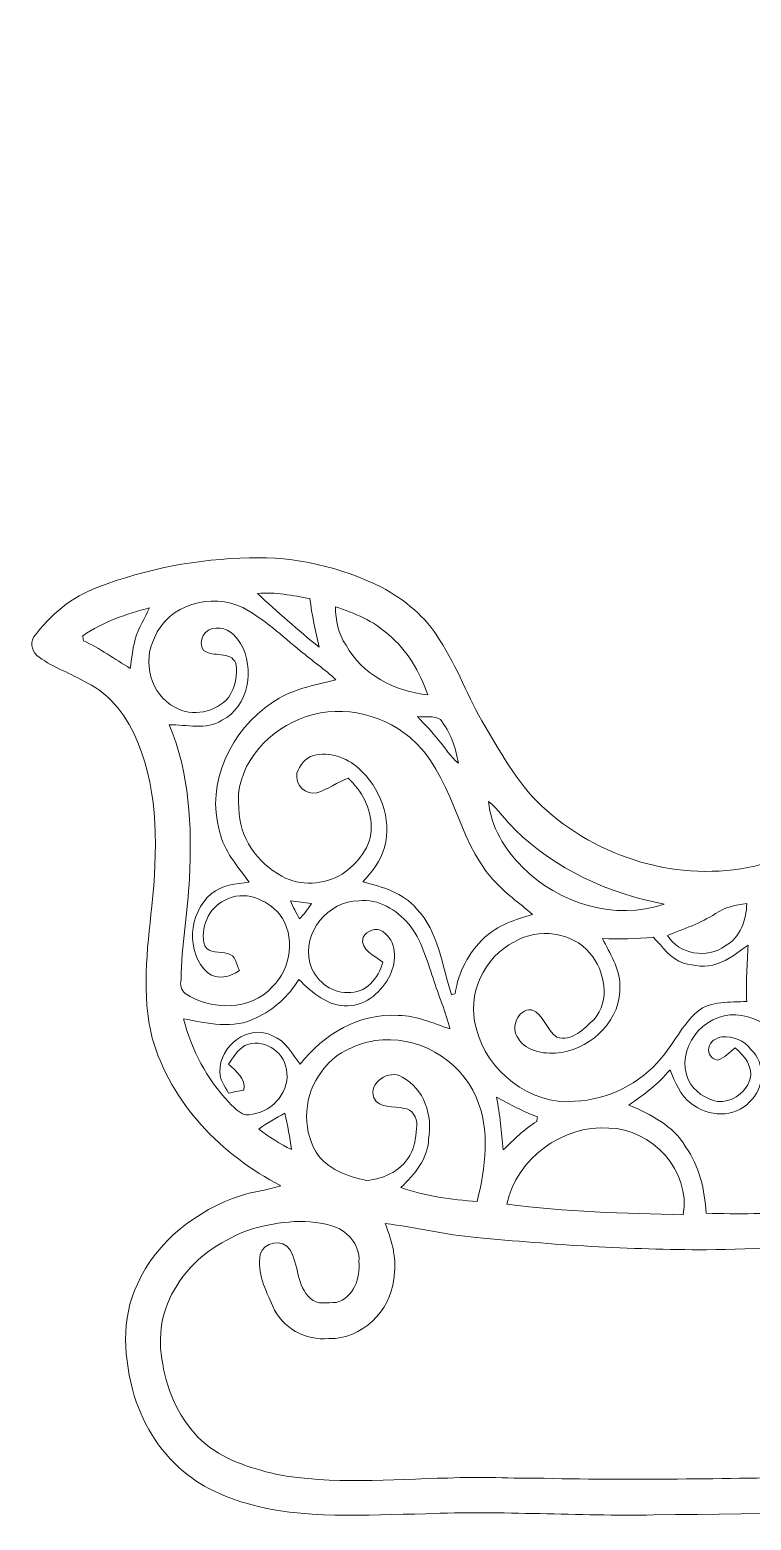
# Model space of a CAD drawing. Header units: centimetres. Extents: x -15.9 to 15.9, y -14 to 14.
# Drawn here: x -15.86 to -2.3, y -14.01 to 13.98 of the extents above; entities that cross this region are included whole.
import ezdxf

# ---------------------------------------------------------------- set-up
doc = ezdxf.new("R2010")
doc.units = ezdxf.units.CM
doc.header["$MEASUREMENT"] = 0
doc.layers.add('Layer 1', color=7, linetype='Continuous')

msp = doc.modelspace()

# ---------------------------------------------------------------- linework, layer by layer
at = {"layer": 'Layer 1', "color": 9, "lineweight": 9}
for points, knots in [([(8.15794, 13.86991), (8.97004, 13.98209), (9.8167, 13.914), (10.58082, 13.60532), (10.58082, 13.60532), (10.91772, 13.44375), (11.28461, 13.34074), (11.6074, 13.15271), (11.6074, 13.15271), (11.72664, 13.05393), (11.74534, 12.85426), (11.66526, 12.7262), (11.66526, 12.7262), (11.25357, 12.19104), (10.693, 11.78076), (10.33317, 11.20432), (10.33317, 11.20432), (10.01108, 10.45713), (9.73803, 9.66515), (9.73133, 8.84282), (9.73133, 8.84282), (9.69605, 8.04202), (9.86644, 7.25356), (10.0453, 6.47815), (10.0453, 6.47815), (10.19629, 5.83081), (10.29401, 5.17146), (10.46017, 4.52729), (10.46017, 4.52729), (10.67783, 3.73319), (10.94947, 2.95249), (11.10575, 2.14251), (11.10575, 2.14251), (11.34141, 0.89121), (11.33153, -0.39713), (11.15973, -1.65621), (11.15973, -1.65621), (11.05178, -2.51945), (10.83623, -3.3693), (10.50391, -4.17433), (10.50391, -4.17433), (10.15502, -5.06757), (9.63361, -5.89624), (8.95698, -6.57816), (8.95698, -6.57816), (8.31352, -7.26961), (7.47673, -7.75079), (6.60537, -8.09687), (6.60537, -8.09687), (6.98319, -8.42495), (7.33315, -8.79959), (7.52823, -9.26809), (7.52823, -9.26809), (7.84432, -10.04808), (7.91664, -10.94767), (7.63336, -11.74918), (7.63336, -11.74918), (7.49225, -12.19968), (7.19944, -12.57891), (6.9338, -12.96203), (6.9338, -12.96203), (7.54799, -12.98355), (8.16217, -12.9518), (8.77707, -12.95638), (8.77707, -12.95638), (10.64538, -12.88477), (12.51651, -12.94968), (14.38553, -12.91864), (14.38553, -12.91864), (14.66845, -12.90065), (14.95562, -12.74824), (15.06462, -12.47449), (15.06462, -12.47449), (15.27841, -11.95203), (15.12036, -11.29833), (14.67304, -10.94696), (14.67304, -10.94696), (14.25324, -10.65133), (13.5879, -10.89299), (13.43726, -11.37947), (13.43726, -11.37947), (13.35542, -11.7333), (13.76534, -12.06139), (14.09307, -11.99753), (14.09307, -11.99753), (14.29874, -11.94215), (14.19961, -11.66381), (14.26276, -11.5174), (14.26276, -11.5174), (14.29275, -11.22918), (14.73584, -11.17838), (14.8526, -11.4345), (14.8526, -11.4345), (15.05298, -11.88288), (14.79934, -12.51612), (14.30051, -12.62548), (14.30051, -12.62548), (13.56567, -12.84808), (12.737, -12.20744), (12.75993, -11.44191), (12.75993, -11.44191), (12.78427, -11.05491), (13.00722, -10.70531), (13.30462, -10.46754), (13.30462, -10.46754), (13.59954, -10.26328), (13.95725, -10.1518), (14.31568, -10.14404), (14.31568, -10.14404), (14.99442, -10.18531), (15.55463, -10.73318), (15.7215, -11.37418), (15.7215, -11.37418), (15.906, -11.95661), (15.83756, -12.64664), (15.42657, -13.11866), (15.42657, -13.11866), (15.10907, -13.50531), (14.57497, -13.58715), (14.10472, -13.5935), (14.10472, -13.5935), (12.39904, -13.60161), (10.69335, -13.58609), (8.98803, -13.59809), (8.98803, -13.59809), (4.61394, -13.70956), (0.2402, -13.86373), (-4.13495, -13.91312), (-4.13495, -13.91312), (-5.56159, -13.93852), (-6.98751, -13.83092), (-8.4138, -13.8923), (-8.4138, -13.8923), (-9.54833, -13.90783), (-10.71426, -14.01225), (-11.81916, -13.68804), (-11.81916, -13.68804), (-12.19698, -13.57092), (-12.56881, -13.41464), (-12.88031, -13.16664), (-12.88031, -13.16664), (-13.37173, -12.79869), (-13.70793, -12.25718), (-13.89385, -11.67827), (-13.89385, -11.67827), (-14.08928, -10.99917), (-14.15173, -10.22835), (-13.83564, -9.57642), (-13.83564, -9.57642), (-13.47369, -8.76644), (-12.72368, -8.19388), (-11.89748, -7.91731), (-11.89748, -7.91731), (-11.64877, -7.83863), (-11.38771, -7.81112), (-11.13936, -7.7321), (-11.13936, -7.7321), (-12.25413, -7.15566), (-13.20734, -6.18376), (-13.55659, -4.95574), (-13.55659, -4.95574), (-13.76261, -4.14576), (-13.65431, -3.29909), (-13.56329, -2.48065), (-13.56329, -2.48065), (-13.46169, -1.45442), (-13.42853, -0.3742), (-13.82717, 0.59735), (-13.82717, 0.59735), (-14.01591, 1.05878), (-14.32953, 1.49023), (-14.78355, 1.71848), (-14.78355, 1.71848), (-15.07918, 1.88675), (-15.40409, 2.00246), (-15.68455, 2.19614), (-15.68455, 2.19614), (-15.80343, 2.27516), (-15.85741, 2.4459), (-15.7872, 2.57326), (-15.7872, 2.57326), (-15.47852, 2.98812), (-15.06718, 3.33561), (-14.57612, 3.51376), (-14.57612, 3.51376), (-13.66983, 3.85984), (-12.7011, 4.04293), (-11.73132, 4.06445), (-11.73132, 4.06445), (-10.87548, 4.09232), (-10.01611, 3.893), (-9.25058, 3.5127), (-9.25058, 3.5127), (-8.81702, 3.27705), (-8.4145, 2.95496), (-8.1598, 2.52563), (-8.1598, 2.52563), (-7.82148, 2.01516), (-7.62393, 1.42955), (-7.30748, 0.90673), (-7.30748, 0.90673), (-6.97587, 0.34088), (-6.64673, -0.2465), (-6.14579, -0.68289), (-6.14579, -0.68289), (-5.06523, -1.63927), (-3.50666, -2.06366), (-2.10119, -1.69219), (-2.10119, -1.69219), (-1.62071, -1.53979), (-1.15927, -1.26814), (-0.85306, -0.86033), (-0.85306, -0.86033), (-0.3059, -0.16042), (-0.1341, 0.74305), (0.00701, 1.59853), (0.00701, 1.59853), (0.12731, 2.33584), (0.19187, 3.0802), (0.28394, 3.82138), (0.28394, 3.82138), (0.37319, 4.61972), (0.3672, 5.43076), (0.5397, 6.21816), (0.5397, 6.21816), (0.86109, 7.60881), (1.52501, 8.90138), (2.32229, 10.07684), (2.32229, 10.07684), (2.97669, 10.96972), (3.67096, 11.85907), (4.56913, 12.52088), (4.56913, 12.52088), (5.62359, 13.2656), (6.8763, 13.72562), (8.15794, 13.86991), (8.15794, 13.86991), (8.15794, 13.86991), (8.15794, 13.86991), (8.15794, 13.86991)], [0, 0, 0, 0, 0.01639344, 0.01639344, 0.01639344, 0.01639344, 0.03278689, 0.03278689, 0.03278689, 0.03278689, 0.04918033, 0.04918033, 0.04918033, 0.04918033, 0.06557377, 0.06557377, 0.06557377, 0.06557377, 0.08196721, 0.08196721, 0.08196721, 0.08196721, 0.09836066, 0.09836066, 0.09836066, 0.09836066, 0.1147541, 0.1147541, 0.1147541, 0.1147541, 0.13114754, 0.13114754, 0.13114754, 0.13114754, 0.14754098, 0.14754098, 0.14754098, 0.14754098, 0.16393443, 0.16393443, 0.16393443, 0.16393443, 0.18032787, 0.18032787, 0.18032787, 0.18032787, 0.19672131, 0.19672131, 0.19672131, 0.19672131, 0.21311475, 0.21311475, 0.21311475, 0.21311475, 0.2295082, 0.2295082, 0.2295082, 0.2295082, 0.24590164, 0.24590164, 0.24590164, 0.24590164, 0.26229508, 0.26229508, 0.26229508, 0.26229508, 0.27868852, 0.27868852, 0.27868852, 0.27868852, 0.29508197, 0.29508197, 0.29508197, 0.29508197, 0.31147541, 0.31147541, 0.31147541, 0.31147541, 0.32786885, 0.32786885, 0.32786885, 0.32786885, 0.3442623, 0.3442623, 0.3442623, 0.3442623, 0.36065574, 0.36065574, 0.36065574, 0.36065574, 0.37704918, 0.37704918, 0.37704918, 0.37704918, 0.39344262, 0.39344262, 0.39344262, 0.39344262, 0.40983607, 0.40983607, 0.40983607, 0.40983607, 0.42622951, 0.42622951, 0.42622951, 0.42622951, 0.44262295, 0.44262295, 0.44262295, 0.44262295, 0.45901639, 0.45901639, 0.45901639, 0.45901639, 0.47540984, 0.47540984, 0.47540984, 0.47540984, 0.49180328, 0.49180328, 0.49180328, 0.49180328, 0.50819672, 0.50819672, 0.50819672, 0.50819672, 0.52459016, 0.52459016, 0.52459016, 0.52459016, 0.54098361, 0.54098361, 0.54098361, 0.54098361, 0.55737705, 0.55737705, 0.55737705, 0.55737705, 0.57377049, 0.57377049, 0.57377049, 0.57377049, 0.59016393, 0.59016393, 0.59016393, 0.59016393, 0.60655738, 0.60655738, 0.60655738, 0.60655738, 0.62295082, 0.62295082, 0.62295082, 0.62295082, 0.63934426, 0.63934426, 0.63934426, 0.63934426, 0.6557377, 0.6557377, 0.6557377, 0.6557377, 0.67213115, 0.67213115, 0.67213115, 0.67213115, 0.68852459, 0.68852459, 0.68852459, 0.68852459, 0.70491803, 0.70491803, 0.70491803, 0.70491803, 0.72131148, 0.72131148, 0.72131148, 0.72131148, 0.73770492, 0.73770492, 0.73770492, 0.73770492, 0.75409836, 0.75409836, 0.75409836, 0.75409836, 0.7704918, 0.7704918, 0.7704918, 0.7704918, 0.78688525, 0.78688525, 0.78688525, 0.78688525, 0.80327869, 0.80327869, 0.80327869, 0.80327869, 0.81967213, 0.81967213, 0.81967213, 0.81967213, 0.83606557, 0.83606557, 0.83606557, 0.83606557, 0.85245902, 0.85245902, 0.85245902, 0.85245902, 0.86885246, 0.86885246, 0.86885246, 0.86885246, 0.8852459, 0.8852459, 0.8852459, 0.8852459, 0.90163934, 0.90163934, 0.90163934, 0.90163934, 0.91803279, 0.91803279, 0.91803279, 0.91803279, 0.93442623, 0.93442623, 0.93442623, 0.93442623, 0.95081967, 0.95081967, 0.95081967, 0.95081967, 0.96721311, 0.96721311, 0.96721311, 0.96721311, 1, 1, 1, 1]), ([(-13.51673, 2.56162), (-13.74603, 2.115), (-13.5894, 1.49164), (-13.12973, 1.2574), (-13.12973, 1.2574), (-12.80835, 1.06654), (-12.35609, 1.16285), (-12.12043, 1.44402), (-12.12043, 1.44402), (-11.99872, 1.62746), (-11.94792, 1.867), (-11.98779, 2.08113), (-11.98779, 2.08113), (-12.08163, 2.33019), (-12.41959, 2.1845), (-12.5921, 2.32631), (-12.5921, 2.32631), (-12.71874, 2.49988), (-12.56281, 2.75952), (-12.35644, 2.74083), (-12.35644, 2.74083), (-12.14795, 2.77787), (-12.00049, 2.60748), (-11.89677, 2.45649), (-11.89677, 2.45649), (-11.62407, 1.98906), (-11.73661, 1.26763), (-12.25025, 1.01257), (-12.25025, 1.01257), (-12.54412, 0.82101), (-12.90995, 0.9346), (-13.23662, 0.9279), (-13.23662, 0.9279), (-12.85245, 0.02267), (-12.80976, -0.98274), (-12.8595, -1.95219), (-12.8595, -1.95219), (-12.88384, -2.59001), (-13.01649, -3.21936), (-13.01366, -3.85929), (-13.01366, -3.85929), (-13.04365, -3.95278), (-13.00767, -4.05898), (-12.93817, -4.12212), (-12.93817, -4.12212), (-12.44922, -4.43997), (-11.7105, -4.44562), (-11.30128, -3.99371), (-11.30128, -3.99371), (-10.94356, -3.64833), (-10.85819, -3.03486), (-11.16405, -2.63128), (-11.16405, -2.63128), (-11.40747, -2.34906), (-11.83539, -2.16632), (-12.18958, -2.36494), (-12.18958, -2.36494), (-12.50425, -2.51169), (-12.66688, -2.89481), (-12.56952, -3.22571), (-12.56952, -3.22571), (-12.48556, -3.37565), (-12.28553, -3.32308), (-12.14336, -3.37035), (-12.14336, -3.37035), (-11.98779, -3.38552), (-11.97332, -3.58696), (-11.91617, -3.68997), (-11.91617, -3.68997), (-12.08903, -3.80498), (-12.33492, -3.87447), (-12.51201, -3.73371), (-12.51201, -3.73371), (-12.93641, -3.3506), (-12.87291, -2.60447), (-12.44851, -2.24746), (-12.44851, -2.24746), (-12.25025, -2.07954), (-11.98179, -2.05908), (-11.73661, -2.02556), (-11.73661, -2.02556), (-11.95568, -1.72994), (-12.20968, -1.44419), (-12.29188, -1.07341), (-12.29188, -1.07341), (-12.5614, -0.16148), (-12.06893, 0.82983), (-11.3101, 1.34242), (-11.3101, 1.34242), (-10.95133, 1.59253), (-10.51953, 1.6712), (-10.10501, 1.77421), (-10.10501, 1.77421), (-10.31668, 1.96577), (-10.55022, 2.13087), (-10.76859, 2.31397), (-10.76859, 2.31397), (-11.12278, 2.59548), (-11.45051, 2.91827), (-11.8555, 3.12853), (-11.8555, 3.12853), (-12.43405, 3.42204), (-13.26978, 3.18603), (-13.51673, 2.56162), (-13.51673, 2.56162), (-13.51673, 2.56162), (-13.51673, 2.56162), (-13.51673, 2.56162)], [0, 0, 0, 0, 0.03571429, 0.03571429, 0.03571429, 0.03571429, 0.07142857, 0.07142857, 0.07142857, 0.07142857, 0.10714286, 0.10714286, 0.10714286, 0.10714286, 0.14285714, 0.14285714, 0.14285714, 0.14285714, 0.17857143, 0.17857143, 0.17857143, 0.17857143, 0.21428571, 0.21428571, 0.21428571, 0.21428571, 0.25, 0.25, 0.25, 0.25, 0.28571429, 0.28571429, 0.28571429, 0.28571429, 0.32142857, 0.32142857, 0.32142857, 0.32142857, 0.35714286, 0.35714286, 0.35714286, 0.35714286, 0.39285714, 0.39285714, 0.39285714, 0.39285714, 0.42857143, 0.42857143, 0.42857143, 0.42857143, 0.46428571, 0.46428571, 0.46428571, 0.46428571, 0.5, 0.5, 0.5, 0.5, 0.53571429, 0.53571429, 0.53571429, 0.53571429, 0.57142857, 0.57142857, 0.57142857, 0.57142857, 0.60714286, 0.60714286, 0.60714286, 0.60714286, 0.64285714, 0.64285714, 0.64285714, 0.64285714, 0.67857143, 0.67857143, 0.67857143, 0.67857143, 0.71428571, 0.71428571, 0.71428571, 0.71428571, 0.75, 0.75, 0.75, 0.75, 0.78571429, 0.78571429, 0.78571429, 0.78571429, 0.82142857, 0.82142857, 0.82142857, 0.82142857, 0.85714286, 0.85714286, 0.85714286, 0.85714286, 0.89285714, 0.89285714, 0.89285714, 0.89285714, 0.92857143, 0.92857143, 0.92857143, 0.92857143, 1, 1, 1, 1]), ([(-11.57962, 3.39629), (-11.2078, 3.04527), (-10.81551, 2.71331), (-10.42322, 2.38452), (-10.42322, 2.38452), (-10.48178, 2.68897), (-10.56609, 2.98848), (-10.59326, 3.29822), (-10.59326, 3.29822), (-10.91887, 3.35501), (-11.24731, 3.42557), (-11.57962, 3.39629), (-11.57962, 3.39629), (-11.57962, 3.39629), (-11.57962, 3.39629), (-11.57962, 3.39629)], [0, 0, 0, 0, 0.2, 0.2, 0.2, 0.2, 0.4, 0.4, 0.4, 0.4, 0.6, 0.6, 0.6, 0.6, 1, 1, 1, 1]), ([(-14.86363, 2.60148), (-14.86046, 2.57749), (-14.85446, 2.52916), (-14.85128, 2.50517), (-14.85128, 2.50517), (-14.53872, 2.36582), (-14.26391, 2.16121), (-13.97005, 1.98835), (-13.97005, 1.98835), (-13.94218, 2.17215), (-13.92136, 2.35736), (-13.87797, 2.53833), (-13.87797, 2.53833), (-13.81694, 2.74612), (-13.70123, 2.92992), (-13.60704, 3.12324), (-13.60704, 3.12324), (-14.04836, 3.01105), (-14.48475, 2.85936), (-14.86363, 2.60148), (-14.86363, 2.60148), (-14.86363, 2.60148), (-14.86363, 2.60148), (-14.86363, 2.60148)], [0, 0, 0, 0, 0.14285714, 0.14285714, 0.14285714, 0.14285714, 0.28571429, 0.28571429, 0.28571429, 0.28571429, 0.42857143, 0.42857143, 0.42857143, 0.42857143, 0.57142857, 0.57142857, 0.57142857, 0.57142857, 0.71428571, 0.71428571, 0.71428571, 0.71428571, 1, 1, 1, 1]), ([(-10.11665, 3.14546), (-10.10748, 2.89358), (-10.06868, 2.63429), (-9.91557, 2.42509), (-9.91557, 2.42509), (-9.61536, 1.8677), (-8.99376, 1.54914), (-8.37922, 1.49235), (-8.37922, 1.49235), (-8.52774, 1.92132), (-8.76798, 2.32913), (-9.11935, 2.62265), (-9.11935, 2.62265), (-9.39981, 2.88017), (-9.75964, 3.02728), (-10.11665, 3.14546), (-10.11665, 3.14546), (-10.11665, 3.14546), (-10.11665, 3.14546), (-10.11665, 3.14546)], [0, 0, 0, 0, 0.16666667, 0.16666667, 0.16666667, 0.16666667, 0.33333333, 0.33333333, 0.33333333, 0.33333333, 0.5, 0.5, 0.5, 0.5, 0.66666667, 0.66666667, 0.66666667, 0.66666667, 1, 1, 1, 1]), ([(-10.79187, 1.03197), (-11.4491, 0.76915), (-12.02165, 0.09711), (-11.92887, -0.6469), (-11.92887, -0.6469), (-11.93064, -1.18242), (-11.57821, -1.66785), (-11.12066, -1.91796), (-11.12066, -1.91796), (-10.77353, -2.1127), (-10.33079, -2.07177), (-9.99177, -1.88057), (-9.99177, -1.88057), (-9.70461, -1.67596), (-9.42803, -1.36587), (-9.44214, -0.9898), (-9.44214, -0.9898), (-9.44496, -0.63879), (-9.621, -0.30929), (-9.87676, -0.0754), (-9.87676, -0.0754), (-10.08067, -0.14913), (-10.256, -0.28601), (-10.46343, -0.35021), (-10.46343, -0.35021), (-10.67157, -0.40454), (-10.885, -0.1964), (-10.83738, 0.01773), (-10.83738, 0.01773), (-10.78764, 0.16625), (-10.68533, 0.31019), (-10.52623, 0.35005), (-10.52623, 0.35005), (-10.22954, 0.4319), (-9.91063, 0.31054), (-9.68485, 0.11616), (-9.68485, 0.11616), (-9.27598, -0.24509), (-9.04809, -0.83565), (-9.19449, -1.37434), (-9.19449, -1.37434), (-9.25552, -1.62762), (-9.43156, -1.83329), (-9.59948, -2.02451), (-9.59948, -2.02451), (-9.23224, -2.11376), (-8.84489, -2.22453), (-8.58983, -2.52616), (-8.58983, -2.52616), (-8.17673, -2.96889), (-8.11393, -3.58978), (-7.93437, -4.14153), (-7.93437, -4.14153), (-7.91708, -4.13623), (-7.88181, -4.12564), (-7.86452, -4.12001), (-7.86452, -4.12001), (-7.81019, -3.72137), (-7.60981, -3.34848), (-7.31913, -3.07226), (-7.31913, -3.07226), (-7.06795, -2.83695), (-6.73704, -2.72865), (-6.4139, -2.63552), (-6.4139, -2.63552), (-6.66049, -2.41468), (-6.94024, -2.22982), (-7.1565, -1.97618), (-7.1565, -1.97618), (-7.86205, -1.19582), (-7.8938, 0.00327), (-8.71965, 0.69436), (-8.71965, 0.69436), (-9.28057, 1.16673), (-10.11136, 1.32795), (-10.79187, 1.03197), (-10.79187, 1.03197), (-10.79187, 1.03197), (-10.79187, 1.03197), (-10.79187, 1.03197)], [0, 0, 0, 0, 0.04761905, 0.04761905, 0.04761905, 0.04761905, 0.0952381, 0.0952381, 0.0952381, 0.0952381, 0.14285714, 0.14285714, 0.14285714, 0.14285714, 0.19047619, 0.19047619, 0.19047619, 0.19047619, 0.23809524, 0.23809524, 0.23809524, 0.23809524, 0.28571429, 0.28571429, 0.28571429, 0.28571429, 0.33333333, 0.33333333, 0.33333333, 0.33333333, 0.38095238, 0.38095238, 0.38095238, 0.38095238, 0.42857143, 0.42857143, 0.42857143, 0.42857143, 0.47619048, 0.47619048, 0.47619048, 0.47619048, 0.52380952, 0.52380952, 0.52380952, 0.52380952, 0.57142857, 0.57142857, 0.57142857, 0.57142857, 0.61904762, 0.61904762, 0.61904762, 0.61904762, 0.66666667, 0.66666667, 0.66666667, 0.66666667, 0.71428571, 0.71428571, 0.71428571, 0.71428571, 0.76190476, 0.76190476, 0.76190476, 0.76190476, 0.80952381, 0.80952381, 0.80952381, 0.80952381, 0.85714286, 0.85714286, 0.85714286, 0.85714286, 0.9047619, 0.9047619, 0.9047619, 0.9047619, 1, 1, 1, 1]), ([(-8.57043, 1.08242), (-8.44166, 0.93284), (-8.29597, 0.79808), (-8.17602, 0.64039), (-8.17602, 0.64039), (-8.0529, 0.49575), (-7.95554, 0.32677), (-7.80596, 0.20576), (-7.80596, 0.20576), (-7.85076, 0.50139), (-7.95624, 0.79067), (-8.14145, 1.02703), (-8.14145, 1.02703), (-8.2688, 1.10464), (-8.43249, 1.0676), (-8.57043, 1.08242), (-8.57043, 1.08242), (-8.57043, 1.08242), (-8.57043, 1.08242), (-8.57043, 1.08242)], [0, 0, 0, 0, 0.16666667, 0.16666667, 0.16666667, 0.16666667, 0.33333333, 0.33333333, 0.33333333, 0.33333333, 0.5, 0.5, 0.5, 0.5, 0.66666667, 0.66666667, 0.66666667, 0.66666667, 1, 1, 1, 1]), ([(-7.23834, -0.5139), (-7.19565, -0.98839), (-6.93566, -1.41103), (-6.60405, -1.74052), (-6.60405, -1.74052), (-5.93236, -2.42844), (-4.85991, -2.76252), (-3.93634, -2.43867), (-3.93634, -2.43867), (-4.9788, -2.24534), (-5.98563, -1.78462), (-6.74657, -1.03672), (-6.74657, -1.03672), (-6.91872, -0.87022), (-7.04925, -0.66242), (-7.23834, -0.5139), (-7.23834, -0.5139), (-7.23834, -0.5139), (-7.23834, -0.5139), (-7.23834, -0.5139)], [0, 0, 0, 0, 0.16666667, 0.16666667, 0.16666667, 0.16666667, 0.33333333, 0.33333333, 0.33333333, 0.33333333, 0.5, 0.5, 0.5, 0.5, 0.66666667, 0.66666667, 0.66666667, 0.66666667, 1, 1, 1, 1]), ([(-10.59749, -3.54498), (-10.51423, -3.85507), (-10.21402, -4.11048), (-9.88488, -4.10201), (-9.88488, -4.10201), (-9.55221, -4.12671), (-9.30033, -3.83214), (-9.22695, -3.53228), (-9.22695, -3.53228), (-9.37335, -3.39963), (-9.65698, -3.31179), (-9.59631, -3.05885), (-9.59631, -3.05885), (-9.52046, -2.94138), (-9.3536, -2.87153), (-9.22765, -2.95372), (-9.22765, -2.95372), (-8.96272, -3.13152), (-8.95778, -3.51358), (-9.08901, -3.77393), (-9.08901, -3.77393), (-9.24, -4.07556), (-9.52751, -4.34578), (-9.88311, -4.35108), (-9.88311, -4.35108), (-10.25776, -4.36801), (-10.55128, -4.09777), (-10.80316, -3.85613), (-10.80316, -3.85613), (-10.99472, -4.1694), (-11.26953, -4.42692), (-11.60679, -4.57544), (-11.60679, -4.57544), (-12.02836, -4.80087), (-12.52471, -4.6774), (-12.97063, -4.59484), (-12.97063, -4.59484), (-12.82352, -5.17728), (-12.52789, -5.72232), (-12.11937, -6.16259), (-12.11937, -6.16259), (-11.99414, -6.27442), (-11.8629, -6.46351), (-11.66429, -6.38272), (-11.66429, -6.38272), (-11.28011, -6.32981), (-10.95062, -5.93223), (-11.03776, -5.53994), (-11.03776, -5.53994), (-11.08291, -5.19421), (-11.49743, -4.94268), (-11.82022, -5.09861), (-11.82022, -5.09861), (-11.95568, -5.1801), (-12.03682, -5.32192), (-12.12572, -5.44751), (-12.12572, -5.44751), (-11.98426, -5.58051), (-11.792, -5.71245), (-11.83539, -5.93611), (-11.83539, -5.93611), (-11.93205, -5.95374), (-12.02906, -5.97138), (-12.12572, -5.98938), (-12.12572, -5.98938), (-12.18852, -5.86132), (-12.29435, -5.73926), (-12.28447, -5.58862), (-12.28447, -5.58862), (-12.30635, -5.10849), (-11.74366, -4.67528), (-11.2967, -4.91623), (-11.2967, -4.91623), (-11.04446, -5.00089), (-10.9358, -5.2556), (-10.77988, -5.44716), (-10.77988, -5.44716), (-10.34243, -4.888), (-9.66404, -4.47772), (-8.93379, -4.53276), (-8.93379, -4.53276), (-8.59265, -4.53452), (-8.2815, -4.6781), (-7.96471, -4.78464), (-7.96471, -4.78464), (-8.0462, -4.46008), (-8.17849, -4.15176), (-8.28009, -3.8339), (-8.28009, -3.8339), (-8.40074, -3.4836), (-8.50093, -3.10965), (-8.73518, -2.81402), (-8.73518, -2.81402), (-8.96977, -2.55508), (-9.30562, -2.32825), (-9.67251, -2.38116), (-9.67251, -2.38116), (-10.24718, -2.37235), (-10.74636, -2.98089), (-10.59749, -3.54498), (-10.59749, -3.54498), (-10.59749, -3.54498), (-10.59749, -3.54498), (-10.59749, -3.54498)], [0, 0, 0, 0, 0.03703704, 0.03703704, 0.03703704, 0.03703704, 0.07407407, 0.07407407, 0.07407407, 0.07407407, 0.11111111, 0.11111111, 0.11111111, 0.11111111, 0.14814815, 0.14814815, 0.14814815, 0.14814815, 0.18518519, 0.18518519, 0.18518519, 0.18518519, 0.22222222, 0.22222222, 0.22222222, 0.22222222, 0.25925926, 0.25925926, 0.25925926, 0.25925926, 0.2962963, 0.2962963, 0.2962963, 0.2962963, 0.33333333, 0.33333333, 0.33333333, 0.33333333, 0.37037037, 0.37037037, 0.37037037, 0.37037037, 0.40740741, 0.40740741, 0.40740741, 0.40740741, 0.44444444, 0.44444444, 0.44444444, 0.44444444, 0.48148148, 0.48148148, 0.48148148, 0.48148148, 0.51851852, 0.51851852, 0.51851852, 0.51851852, 0.55555556, 0.55555556, 0.55555556, 0.55555556, 0.59259259, 0.59259259, 0.59259259, 0.59259259, 0.62962963, 0.62962963, 0.62962963, 0.62962963, 0.66666667, 0.66666667, 0.66666667, 0.66666667, 0.7037037, 0.7037037, 0.7037037, 0.7037037, 0.74074074, 0.74074074, 0.74074074, 0.74074074, 0.77777778, 0.77777778, 0.77777778, 0.77777778, 0.81481481, 0.81481481, 0.81481481, 0.81481481, 0.85185185, 0.85185185, 0.85185185, 0.85185185, 0.88888889, 0.88888889, 0.88888889, 0.88888889, 0.92592593, 0.92592593, 0.92592593, 0.92592593, 1, 1, 1, 1]), ([(-10.95979, -2.37764), (-10.9104, -2.49405), (-10.85396, -2.60729), (-10.79081, -2.71701), (-10.79081, -2.71701), (-10.70332, -2.62987), (-10.62748, -2.53215), (-10.56433, -2.42597), (-10.56433, -2.42597), (-10.69627, -2.40903), (-10.82785, -2.39281), (-10.95979, -2.37764), (-10.95979, -2.37764), (-10.95979, -2.37764), (-10.95979, -2.37764), (-10.95979, -2.37764)], [0, 0, 0, 0, 0.2, 0.2, 0.2, 0.2, 0.4, 0.4, 0.4, 0.4, 0.6, 0.6, 0.6, 0.6, 1, 1, 1, 1]), ([(-2.97255, -2.61929), (-3.25442, -2.7978), (-3.57051, -2.90821), (-3.87954, -3.02816), (-3.87954, -3.02816), (-3.66047, -3.3894), (-3.12671, -3.47125), (-2.79263, -3.22536), (-2.79263, -3.22536), (-2.51253, -3.07296), (-2.39153, -2.7343), (-2.38765, -2.4302), (-2.38765, -2.4302), (-2.59331, -2.45313), (-2.8004, -2.49935), (-2.97255, -2.61929), (-2.97255, -2.61929), (-2.97255, -2.61929), (-2.97255, -2.61929), (-2.97255, -2.61929)], [0, 0, 0, 0, 0.16666667, 0.16666667, 0.16666667, 0.16666667, 0.33333333, 0.33333333, 0.33333333, 0.33333333, 0.5, 0.5, 0.5, 0.5, 0.66666667, 0.66666667, 0.66666667, 0.66666667, 1, 1, 1, 1]), ([(-6.7508, -3.14669), (-7.32477, -3.43456), (-7.65568, -4.14188), (-7.47117, -4.76524), (-7.47117, -4.76524), (-7.27644, -5.57804), (-6.46329, -6.21692), (-5.61803, -6.14424), (-5.61803, -6.14424), (-4.9982, -6.11355), (-4.39072, -5.81793), (-3.99666, -5.33603), (-3.99666, -5.33603), (-3.75713, -5.05522), (-3.59661, -4.70949), (-3.31968, -4.46078), (-3.31968, -4.46078), (-3.06321, -4.24383), (-2.69738, -4.29534), (-2.38906, -4.26676), (-2.38906, -4.26676), (-2.40916, -3.91398), (-2.37177, -3.56226), (-2.3633, -3.21019), (-2.3633, -3.21019), (-2.55133, -3.3379), (-2.72772, -3.49524), (-2.94891, -3.56262), (-2.94891, -3.56262), (-3.15211, -3.63669), (-3.37331, -3.60248), (-3.5751, -3.54674), (-3.5751, -3.54674), (-3.82345, -3.46948), (-3.97197, -3.237), (-4.14377, -3.0592), (-4.14377, -3.0592), (-4.46057, -3.09801), (-4.77877, -3.0966), (-5.09698, -3.08743), (-5.09698, -3.08743), (-4.9601, -3.36612), (-4.77348, -3.64305), (-4.77207, -3.96514), (-4.77207, -3.96514), (-4.73221, -4.59202), (-5.27619, -5.12719), (-5.86745, -5.22914), (-5.86745, -5.22914), (-6.1539, -5.26477), (-6.51867, -5.22914), (-6.68483, -4.96032), (-6.68483, -4.96032), (-6.83265, -4.767), (-6.69259, -4.40539), (-6.43189, -4.42481), (-6.43189, -4.42481), (-6.19165, -4.49853), (-6.15778, -4.80969), (-5.9574, -4.93986), (-5.9574, -4.93986), (-5.67201, -5.02947), (-5.44411, -4.779), (-5.25608, -4.60542), (-5.25608, -4.60542), (-4.94846, -4.24982), (-5.04583, -3.69914), (-5.33299, -3.36295), (-5.33299, -3.36295), (-5.66954, -2.95796), (-6.30489, -2.88246), (-6.7508, -3.14669), (-6.7508, -3.14669), (-6.7508, -3.14669), (-6.7508, -3.14669), (-6.7508, -3.14669)], [0, 0, 0, 0, 0.05, 0.05, 0.05, 0.05, 0.1, 0.1, 0.1, 0.1, 0.15, 0.15, 0.15, 0.15, 0.2, 0.2, 0.2, 0.2, 0.25, 0.25, 0.25, 0.25, 0.3, 0.3, 0.3, 0.3, 0.35, 0.35, 0.35, 0.35, 0.4, 0.4, 0.4, 0.4, 0.45, 0.45, 0.45, 0.45, 0.5, 0.5, 0.5, 0.5, 0.55, 0.55, 0.55, 0.55, 0.6, 0.6, 0.6, 0.6, 0.65, 0.65, 0.65, 0.65, 0.7, 0.7, 0.7, 0.7, 0.75, 0.75, 0.75, 0.75, 0.8, 0.8, 0.8, 0.8, 0.85, 0.85, 0.85, 0.85, 0.9, 0.9, 0.9, 0.9, 1, 1, 1, 1]), ([(-3.51865, -5.64224), (-3.45691, -5.89413), (-3.23008, -6.06099), (-2.99336, -6.13684), (-2.99336, -6.13684), (-2.70938, -6.19787), (-2.41587, -6.00525), (-2.32661, -5.73784), (-2.32661, -5.73784), (-2.25923, -5.49655), (-2.43315, -5.28699), (-2.60425, -5.14165), (-2.60425, -5.14165), (-2.71114, -5.22173), (-2.80463, -5.32898), (-2.93375, -5.37272), (-2.93375, -5.37272), (-3.03817, -5.35332), (-3.1313, -5.24819), (-3.10273, -5.13883), (-3.10273, -5.13883), (-3.08156, -5.02065), (-2.96585, -4.94903), (-2.85437, -4.93351), (-2.85437, -4.93351), (-2.64623, -4.91905), (-2.43492, -4.99878), (-2.30792, -5.17023), (-2.30792, -5.17023), (-2.03416, -5.4274), (-2.05392, -5.90859), (-2.33332, -6.15342), (-2.33332, -6.15342), (-2.61236, -6.46351), (-3.12283, -6.43705), (-3.4294, -6.18623), (-3.4294, -6.18623), (-3.64389, -6.03771), (-3.73032, -5.77912), (-3.8291, -5.55017), (-3.8291, -5.55017), (-4.04323, -5.81757), (-4.32404, -6.0183), (-4.60203, -6.21374), (-4.60203, -6.21374), (-4.19528, -6.39119), (-3.76736, -6.59756), (-3.53558, -6.99761), (-3.53558, -6.99761), (-3.27276, -7.36098), (-3.17963, -7.80724), (-3.14965, -8.2468), (-3.14965, -8.2468), (-2.5538, -8.2655), (-1.95655, -8.25703), (-1.36212, -8.21329), (-1.36212, -8.21329), (-1.17127, -8.13215), (-1.24676, -7.87497), (-1.21854, -7.71693), (-1.21854, -7.71693), (-1.22066, -7.51549), (-1.41998, -7.39273), (-1.51205, -7.23327), (-1.51205, -7.23327), (-1.70431, -6.9955), (-1.68209, -6.66283), (-1.64152, -6.3792), (-1.64152, -6.3792), (-1.60448, -6.19469), (-1.48983, -6.037), (-1.44291, -5.85603), (-1.44291, -5.85603), (-1.41574, -5.24607), (-1.86271, -4.63012), (-2.47796, -4.5324), (-2.47796, -4.5324), (-3.08368, -4.40399), (-3.6961, -5.04217), (-3.51865, -5.64224), (-3.51865, -5.64224), (-3.51865, -5.64224), (-3.51865, -5.64224), (-3.51865, -5.64224)], [0, 0, 0, 0, 0.04545455, 0.04545455, 0.04545455, 0.04545455, 0.09090909, 0.09090909, 0.09090909, 0.09090909, 0.13636364, 0.13636364, 0.13636364, 0.13636364, 0.18181818, 0.18181818, 0.18181818, 0.18181818, 0.22727273, 0.22727273, 0.22727273, 0.22727273, 0.27272727, 0.27272727, 0.27272727, 0.27272727, 0.31818182, 0.31818182, 0.31818182, 0.31818182, 0.36363636, 0.36363636, 0.36363636, 0.36363636, 0.40909091, 0.40909091, 0.40909091, 0.40909091, 0.45454545, 0.45454545, 0.45454545, 0.45454545, 0.5, 0.5, 0.5, 0.5, 0.54545455, 0.54545455, 0.54545455, 0.54545455, 0.59090909, 0.59090909, 0.59090909, 0.59090909, 0.63636364, 0.63636364, 0.63636364, 0.63636364, 0.68181818, 0.68181818, 0.68181818, 0.68181818, 0.72727273, 0.72727273, 0.72727273, 0.72727273, 0.77272727, 0.77272727, 0.77272727, 0.77272727, 0.81818182, 0.81818182, 0.81818182, 0.81818182, 0.86363636, 0.86363636, 0.86363636, 0.86363636, 0.90909091, 0.90909091, 0.90909091, 0.90909091, 1, 1, 1, 1]), ([(-9.37194, -5.00477), (-9.75894, -5.0718), (-10.15123, -5.25348), (-10.37665, -5.58827), (-10.37665, -5.58827), (-10.70297, -6.01231), (-10.75448, -6.63566), (-10.4779, -7.0971), (-10.4779, -7.0971), (-10.27399, -7.41918), (-9.8877, -7.55606), (-9.53281, -7.62873), (-9.53281, -7.62873), (-9.19308, -7.60404), (-8.83078, -7.428), (-8.68931, -7.10168), (-8.68931, -7.10168), (-8.60535, -6.94787), (-8.60994, -6.76549), (-8.58771, -6.59756), (-8.58771, -6.59756), (-8.57854, -6.45434), (-8.67238, -6.28077), (-8.82937, -6.27689), (-8.82937, -6.27689), (-9.00646, -6.22256), (-9.29786, -6.29135), (-9.39099, -6.07757), (-9.39099, -6.07757), (-9.51093, -5.79888), (-9.09889, -5.529), (-8.86041, -5.69128), (-8.86041, -5.69128), (-8.44625, -5.90118), (-8.28785, -6.42047), (-8.3637, -6.8558), (-8.3637, -6.8558), (-8.38275, -7.2241), (-8.62723, -7.52361), (-8.88793, -7.76173), (-8.88793, -7.76173), (-8.42896, -7.93071), (-7.93649, -7.98573), (-7.45212, -8.02808), (-7.45212, -8.02808), (-7.30149, -7.39237), (-7.19213, -6.6847), (-7.474, -6.06875), (-7.474, -6.06875), (-7.77527, -5.34591), (-8.59795, -4.88589), (-9.37194, -5.00477), (-9.37194, -5.00477), (-9.37194, -5.00477), (-9.37194, -5.00477), (-9.37194, -5.00477)], [0, 0, 0, 0, 0.06666667, 0.06666667, 0.06666667, 0.06666667, 0.13333333, 0.13333333, 0.13333333, 0.13333333, 0.2, 0.2, 0.2, 0.2, 0.26666667, 0.26666667, 0.26666667, 0.26666667, 0.33333333, 0.33333333, 0.33333333, 0.33333333, 0.4, 0.4, 0.4, 0.4, 0.46666667, 0.46666667, 0.46666667, 0.46666667, 0.53333333, 0.53333333, 0.53333333, 0.53333333, 0.6, 0.6, 0.6, 0.6, 0.66666667, 0.66666667, 0.66666667, 0.66666667, 0.73333333, 0.73333333, 0.73333333, 0.73333333, 0.8, 0.8, 0.8, 0.8, 0.86666667, 0.86666667, 0.86666667, 0.86666667, 1, 1, 1, 1]), ([(-7.08806, -6.06593), (-7.02808, -6.39366), (-6.99069, -6.72456), (-6.96353, -7.05688), (-6.96353, -7.05688), (-6.76209, -6.86885), (-6.573, -6.66565), (-6.33382, -6.52313), (-6.33382, -6.52313), (-6.33064, -6.50196), (-6.32429, -6.45998), (-6.32112, -6.43881), (-6.32112, -6.43881), (-6.58641, -6.33475), (-6.83864, -6.2021), (-7.08806, -6.06593), (-7.08806, -6.06593), (-7.08806, -6.06593), (-7.08806, -6.06593), (-7.08806, -6.06593)], [0, 0, 0, 0, 0.16666667, 0.16666667, 0.16666667, 0.16666667, 0.33333333, 0.33333333, 0.33333333, 0.33333333, 0.5, 0.5, 0.5, 0.5, 0.66666667, 0.66666667, 0.66666667, 0.66666667, 1, 1, 1, 1]), ([(-11.06704, -6.36791), (-11.23178, -6.46351), (-11.40606, -6.54818), (-11.55493, -6.66883), (-11.55493, -6.66883), (-11.36302, -6.81558), (-11.15594, -6.94399), (-10.93933, -7.05229), (-10.93933, -7.05229), (-10.9732, -6.82228), (-11.01483, -6.59404), (-11.06704, -6.36791), (-11.06704, -6.36791), (-11.06704, -6.36791), (-11.06704, -6.36791), (-11.06704, -6.36791)], [0, 0, 0, 0, 0.2, 0.2, 0.2, 0.2, 0.4, 0.4, 0.4, 0.4, 0.6, 0.6, 0.6, 0.6, 1, 1, 1, 1]), ([(-6.89544, -8.07323), (-5.7976, -8.22634), (-4.68635, -8.24962), (-3.57968, -8.2736), (-3.57968, -8.2736), (-3.43363, -7.46187), (-4.17376, -6.65471), (-4.98162, -6.64625), (-4.98162, -6.64625), (-5.84875, -6.58698), (-6.70988, -7.22163), (-6.89544, -8.07323), (-6.89544, -8.07323), (-6.89544, -8.07323), (-6.89544, -8.07323), (-6.89544, -8.07323)], [0, 0, 0, 0, 0.2, 0.2, 0.2, 0.2, 0.4, 0.4, 0.4, 0.4, 0.6, 0.6, 0.6, 0.6, 1, 1, 1, 1]), ([(-11.76871, -8.56958), (-12.29576, -8.77702), (-12.80306, -9.1104), (-13.09586, -9.60782), (-13.09586, -9.60782), (-13.38161, -10.03326), (-13.4631, -10.57619), (-13.3608, -11.07396), (-13.3608, -11.07396), (-13.27578, -11.6183), (-13.02707, -12.14323), (-12.62385, -12.52317), (-12.62385, -12.52317), (-12.24038, -12.87031), (-11.7292, -13.02764), (-11.23743, -13.14794), (-11.23743, -13.14794), (-10.17028, -13.34973), (-9.08196, -13.24213), (-8.00457, -13.22026), (-8.00457, -13.22026), (-7.40203, -13.19028), (-6.79878, -13.22908), (-6.19588, -13.22555), (-6.19588, -13.22555), (-4.41506, -13.27036), (-2.63459, -13.22238), (-0.85377, -13.20298), (-0.85377, -13.20298), (0.80535, -13.14688), (2.46834, -13.15182), (4.12534, -13.0407), (4.12534, -13.0407), (3.90379, -12.74472), (3.70024, -12.38277), (3.78985, -12.00106), (3.78985, -12.00106), (3.82089, -11.54774), (4.21953, -11.14981), (4.68484, -11.16498), (4.68484, -11.16498), (5.09195, -11.19426), (5.52834, -11.25282), (5.8737, -11.48777), (5.8737, -11.48777), (6.04198, -11.66063), (5.92098, -11.97108), (5.70367, -12.03775), (5.70367, -12.03775), (5.39357, -11.99365), (5.10147, -11.86806), (4.78927, -11.83737), (4.78927, -11.83737), (4.65874, -11.80174), (4.50105, -11.86736), (4.46295, -12.00071), (4.46295, -12.00071), (4.39839, -12.20461), (4.46612, -12.45085), (4.63934, -12.58138), (4.63934, -12.58138), (4.94696, -12.84773), (5.36676, -13.04705), (5.77916, -12.92675), (5.77916, -12.92675), (6.3108, -12.75213), (6.65158, -12.26318), (6.90276, -11.79151), (6.90276, -11.79151), (7.25236, -11.09089), (7.21461, -10.24176), (6.91228, -9.53091), (6.91228, -9.53091), (6.74436, -9.10193), (6.4131, -8.72905), (5.97777, -8.56148), (5.97777, -8.56148), (5.4038, -8.35546), (4.76422, -8.56113), (4.29114, -8.91108), (4.29114, -8.91108), (4.34865, -9.02115), (4.41462, -9.15556), (4.55396, -9.17284), (4.55396, -9.17284), (4.87005, -9.21376), (5.19108, -9.12485), (5.50752, -9.17672), (5.50752, -9.17672), (5.67015, -9.21906), (5.76893, -9.41696), (5.71284, -9.57394), (5.71284, -9.57394), (5.68144, -9.69601), (5.5622, -9.77362), (5.44508, -9.79902), (5.44508, -9.79902), (5.10218, -9.86076), (4.74446, -9.88722), (4.40121, -9.81843), (4.40121, -9.81843), (4.07912, -9.76726), (3.81807, -9.51186), (3.69848, -9.21729), (3.69848, -9.21729), (3.63286, -8.98728), (3.69883, -8.74774), (3.75845, -8.52373), (3.75845, -8.52373), (3.05924, -8.5449), (2.36392, -8.62427), (1.66683, -8.67789), (1.66683, -8.67789), (1.02654, -8.72764), (0.38484, -8.76045), (-0.25405, -8.82571), (-0.25405, -8.82571), (-1.21819, -8.85781), (-2.18127, -8.92237), (-3.14576, -8.93154), (-3.14576, -8.93154), (-4.59039, -8.93542), (-6.0336, -8.83594), (-7.47153, -8.70259), (-7.47153, -8.70259), (-8.04726, -8.65073), (-8.60994, -8.51315), (-9.1825, -8.43765), (-9.1825, -8.43765), (-9.04774, -8.7689), (-8.95319, -9.12769), (-9.02093, -9.48822), (-9.02093, -9.48822), (-9.08513, -10.08724), (-9.61924, -10.61676), (-10.23766, -10.59948), (-10.23766, -10.59948), (-10.67334, -10.64639), (-11.11713, -10.39557), (-11.29387, -9.99516), (-11.29387, -9.99516), (-11.42475, -9.69143), (-11.59268, -9.36405), (-11.52776, -9.02291), (-11.52776, -9.02291), (-11.47344, -8.7862), (-11.09879, -8.71811), (-10.97285, -8.93048), (-10.97285, -8.93048), (-10.79822, -9.21694), (-10.85043, -9.61417), (-10.58338, -9.847), (-10.58338, -9.847), (-10.45708, -9.97506), (-10.26129, -9.92037), (-10.1029, -9.92248), (-10.1029, -9.92248), (-9.7734, -9.83536), (-9.64252, -9.45789), (-9.67286, -9.15061), (-9.67286, -9.15061), (-9.65275, -8.83312), (-9.90358, -8.55266), (-10.20238, -8.47858), (-10.20238, -8.47858), (-10.71355, -8.329), (-11.26883, -8.41825), (-11.76871, -8.56958)], [0, 0, 0, 0, 0.02325581, 0.02325581, 0.02325581, 0.02325581, 0.04651163, 0.04651163, 0.04651163, 0.04651163, 0.06976744, 0.06976744, 0.06976744, 0.06976744, 0.09302326, 0.09302326, 0.09302326, 0.09302326, 0.11627907, 0.11627907, 0.11627907, 0.11627907, 0.13953488, 0.13953488, 0.13953488, 0.13953488, 0.1627907, 0.1627907, 0.1627907, 0.1627907, 0.18604651, 0.18604651, 0.18604651, 0.18604651, 0.20930233, 0.20930233, 0.20930233, 0.20930233, 0.23255814, 0.23255814, 0.23255814, 0.23255814, 0.25581395, 0.25581395, 0.25581395, 0.25581395, 0.27906977, 0.27906977, 0.27906977, 0.27906977, 0.30232558, 0.30232558, 0.30232558, 0.30232558, 0.3255814, 0.3255814, 0.3255814, 0.3255814, 0.34883721, 0.34883721, 0.34883721, 0.34883721, 0.37209302, 0.37209302, 0.37209302, 0.37209302, 0.39534884, 0.39534884, 0.39534884, 0.39534884, 0.41860465, 0.41860465, 0.41860465, 0.41860465, 0.44186047, 0.44186047, 0.44186047, 0.44186047, 0.46511628, 0.46511628, 0.46511628, 0.46511628, 0.48837209, 0.48837209, 0.48837209, 0.48837209, 0.51162791, 0.51162791, 0.51162791, 0.51162791, 0.53488372, 0.53488372, 0.53488372, 0.53488372, 0.55813953, 0.55813953, 0.55813953, 0.55813953, 0.58139535, 0.58139535, 0.58139535, 0.58139535, 0.60465116, 0.60465116, 0.60465116, 0.60465116, 0.62790698, 0.62790698, 0.62790698, 0.62790698, 0.65116279, 0.65116279, 0.65116279, 0.65116279, 0.6744186, 0.6744186, 0.6744186, 0.6744186, 0.69767442, 0.69767442, 0.69767442, 0.69767442, 0.72093023, 0.72093023, 0.72093023, 0.72093023, 0.74418605, 0.74418605, 0.74418605, 0.74418605, 0.76744186, 0.76744186, 0.76744186, 0.76744186, 0.79069767, 0.79069767, 0.79069767, 0.79069767, 0.81395349, 0.81395349, 0.81395349, 0.81395349, 0.8372093, 0.8372093, 0.8372093, 0.8372093, 0.86046512, 0.86046512, 0.86046512, 0.86046512, 0.88372093, 0.88372093, 0.88372093, 0.88372093, 0.90697674, 0.90697674, 0.90697674, 0.90697674, 0.93023256, 0.93023256, 0.93023256, 0.93023256, 0.95348837, 0.95348837, 0.95348837, 0.95348837, 1, 1, 1, 1])]:
    msp.add_open_spline(points, degree=3, knots=knots, dxfattribs=at)

doc.saveas('drawing.dxf')
